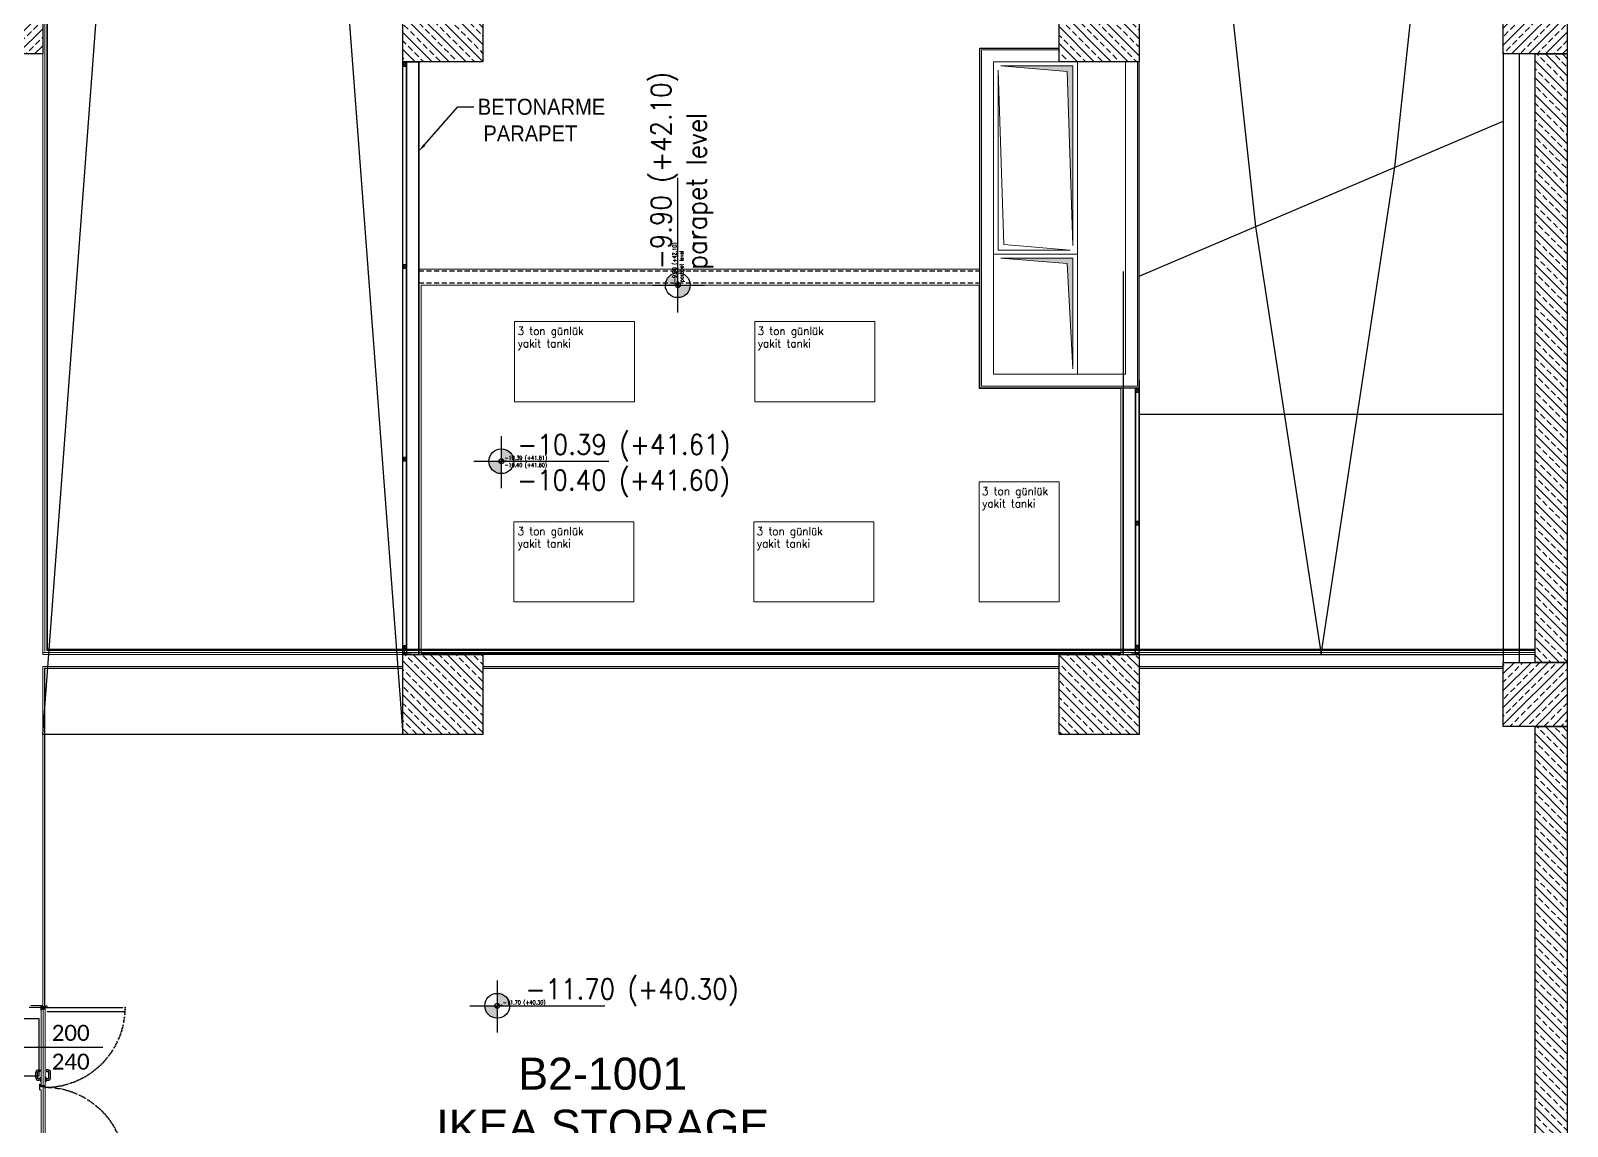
# Model space of a CAD drawing. Header units: metres. Extents: x -9802 to 773, y -8579 to 5125.
# Drawn here: x -2223 to -303, y -3855 to -2487 of the extents above; entities that cross this region are included whole.
import ezdxf
from ezdxf import colors
from ezdxf.entities.mleader import LeaderData, LeaderLine
from ezdxf.enums import TextEntityAlignment as Align
from ezdxf.math import Vec2, Vec3

# ---------------------------------------------------------------- set-up
doc = ezdxf.new("R2010")
doc.units = ezdxf.units.M
doc.header["$MEASUREMENT"] = 0
doc.linetypes.add('DOT', pattern=[6.35, 0, -6.35])
doc.linetypes.add('HIDDEN', pattern=[9.525, 6.35, -3.175])
doc.layers.get('0').update_dxf_attribs({"color": 30, "lineweight": 0})
for name, color, linetype in [('AG-DOOR', 2, 'Continuous'), ('AG-DOOR-NOTATION-METAL-SHEET', 4, 'Continuous'), ('AG-DOOR-OPENING', 9, 'HIDDEN'), ('AG-ELEV-02', 152, 'Continuous'), ('AG-HATCH', 9, 'Continuous'), ('AG-Hidden', 9, 'HIDDEN'), ('AG-PLASTER', 73, 'Continuous'), ('AG-TEXT', 7, 'Continuous'), ('AI-Equipment unfixed', 7, 'Continuous'), ('V-0_Hatch_Concrete', 252, 'Continuous'), ('V-0_Notation_Level_200', 2, 'Continuous'), ('V-0_Notation_Level_200 @ 1', 2, 'Continuous'), ('V-0_Notation_Level_200 @ 10', 2, 'Continuous'), ('V-0_Notation_Level_200 @ 50', 2, 'Continuous'), ('V-2_Column', 160, 'Continuous'), ('V-2_Stair', 100, 'Continuous')]:
    doc.layers.add(name, color=color, linetype=linetype)
for name, color, linetype, lineweight in [('AG-Door_Aluminum', 60, 'Continuous', 13), ('AG-Electrical', 133, 'Continuous', 9), ('AG-ELEV-03', 9, 'Continuous', 20), ('AG-Insulation_Heat_Rockwool', 95, 'BATTING', 13), ('AG-Profile_Steel', 122, 'Continuous', 15), ('AG-Wall', 4, 'Continuous', 20), ('AI-040 @ 250', 2, 'Continuous', 20), ('shaft', 3, 'Continuous', 20)]:
    doc.layers.add(name, color=color, linetype=linetype, lineweight=lineweight)
doc.styles.add('ARIAL', font='arial.ttf', dxfattribs={"width": 0.9})
doc.styles.add('CALIBRI LIGHT', font='calibril.ttf')
doc.styles.add('e_yazı', font='romans.shx', dxfattribs={"width": 0.9})
doc.styles.add('KOT', font='simplex.shx', dxfattribs={"width": 0.9})
doc.linetypes.add('BATTING', pattern='A,0.00254,-2.54,[134,ltypeshp.shx,S=2.54,R=0,X=-2.54,Y=0],-5.08,[134,ltypeshp.shx,S=2.54,R=180,X=2.54,Y=0],-2.54', length=10.16254)

# ---------------------------------------------------------------- blocks, each defined once
blk = doc.blocks.new('kolon 1x1')
at = {"layer": 'V-0_Hatch_Concrete'}
h = blk.add_hatch(dxfattribs=at)
h.set_pattern_fill('ANSI33', color=256, scale=0.6, angle=90)
h.set_pattern_definition([(135, (49.56922, -174.56495), (-0.10606602, -0.10606602), []), (135, (49.56922, -174.45888), (-0.10606602, -0.10606602), [0.075, -0.0375])])
h.paths.add_polyline_path([(1, -1), (1, 0), (0, 0), (0, -1)])
blk.add_lwpolyline([(0, -1), (0, 0), (1, 0), (1, -1)], close=True)
blk = doc.blocks.new('kolon 80x80')
at = {"layer": 'V-0_Hatch_Concrete'}
h = blk.add_hatch(dxfattribs=at)
h.set_pattern_fill('ANSI33', color=256, scale=0.6)
h.set_pattern_definition([(45, (-190.3679, -46.12143), (-0.10606602, 0.10606602), []), (45, (-190.26183, -46.12143), (-0.10606602, 0.10606602), [0.075, -0.0375])])
h.paths.add_polyline_path([(0, -0.8), (0.8, -0.8), (0.8, 0), (0, 0)])
blk.add_lwpolyline([(0, -0.8), (0, 0), (0.8, 0), (0.8, -0.8)], close=True)
blk = doc.blocks.new('conta')
at = {"layer": 'AG-Door_Aluminum', "color": 9, "ltscale": 10}
for p, q in [((-2649.9, 5345.5), (-2649.8, 5345.6)), ((-2649.9, 5344.5), (-2649.8, 5344.3)), ((-2649.8, 5344.3), (-2649.7, 5344.3)), ((-2649.7, 5345.4), (-2649.3, 5345.4)), ((-2649.2, 5345.4), (-2649.1, 5345.5)), ((-2649, 5344), (-2648.8, 5343.8)), ((-2648.9, 5344.1), (-2648.7, 5343.9)), ((-2648.8, 5345.1), (-2648.6, 5345.3)), ((-2648.8, 5344.9), (-2648.6, 5345.2)), ((-2648.7, 5343.8), (-2648.7, 5343.8)), ((-2648.6, 5345.3), (-2648.6, 5345.3))]:
    blk.add_line(p, q, dxfattribs=at)
for centre, radius, start, end in [((-2649.8, 5345.5), 0.05, 140.6345, 188.9372), ((-2653, 5345), 3.19, 350.4674, 8.9372), ((-2649.9, 5344.5), 0.02, 170.4674, 213.7451), ((-2649.7, 5345.6), 0.0696, 22.2428, 159.258), ((-2650.9, 5345), 1.24, 340.3382, 16.7772), ((-2649.7, 5344.6), 0.03, 160.3382, 273.2666), ((-2649.7, 5345.4), 0.03, 90, 196.7772), ((-2649.6, 5341.5), 3.01, 80.4362, 93.2666), ((-2649.3, 5345.5), 0.05, 270, 303.0062), ((-2649.2, 5344.1), 0.231, 353.9571, 81.9004), ((-2649.1, 5345.5), 0.03, 4.7972, 123.0062), ((-2649.1, 5344.5), 0.03, 260.4362, 338.7066), ((-2651.2, 5344.8), 2.33, 7.5897, 18.7951), ((-2649, 5345.6), 0.05, 18.7951, 42.1429), ((-2650.2, 5345), 1.27, 338.7066, 23.0418), ((-2648.9, 5344.1), 0.1, 173.9571, 217.2653), ((-2648.8, 5345.1), 0.05, 187.5897, 322.7347), ((-2658.2, 5345.2), 9.36, 353.6857, 357.8537), ((-2648.8, 5344.2), 0.1, 173.6857, 217.2653), ((-2648.8, 5344.8), 0.05, 142.7347, 180.2669), ((-2648.7, 5343.8), 0.05, 217.2653, 307.2653), ((-2648.7, 5343.8), 0.05, 307.2653, 37.2653), ((-2648.6, 5345.3), 0.05, 52.7347, 142.7347), ((-2648.6, 5345.3), 0.05, 322.7347, 52.7347)]:
    blk.add_arc(centre, radius, start, end, dxfattribs=at)
for points, knots in [([(-2649, 5345.6), (-2649, 5345.6), (-2649.1, 5345.7), (-2649.2, 5345.4), (-2649.3, 5345.7), (-2649.4, 5345.5), (-2649.5, 5345.7), (-2649.6, 5345.5), (-2649.7, 5345.6), (-2649.7, 5345.6)], [0.0086373, 0.0086373, 0.0086373, 0.0086373, 0.1097304, 0.3133405, 0.4430081, 0.5658764, 0.7165186, 0.8527974, 0.9648495, 0.9648495, 0.9648495, 0.9648495]), ([(-2649.7, 5344.3), (-2649.7, 5344.3), (-2649.7, 5344.5), (-2649.6, 5344.3), (-2649.3, 5344.4), (-2649.2, 5344.4), (-2649.2, 5344.4)], [0, 0, 0, 0, 0.1008757, 0.3841126, 0.5436166, 0.6906785, 0.6906785, 0.6906785, 0.6906785])]:
    blk.add_open_spline(points, degree=3, knots=knots, dxfattribs=at)
blk = doc.blocks.new('sac kapı 200x215')
at = {"layer": 'AG-HATCH', "lineweight": 5, "ltscale": 2}
h = blk.add_hatch(color=256, dxfattribs=at)
h.dxf.hatch_style = 1
h.paths.add_polyline_path([(1.7, -2.3), (1.5, -2.3), (1.5, -0.9), (1.7, -0.9)])
h = blk.add_hatch(color=256, dxfattribs=at)
h.dxf.hatch_style = 1
h.paths.add_polyline_path([(198.3, -2.3), (198.5, -2.3), (198.5, -0.9), (198.3, -0.9)])
at = {"layer": 'AG-DOOR', "color": 4, "lineweight": -2, "ltscale": 10}
for p, q in [((78.2, 4.7), (78.2, 2.7)), ((78.2, 2.7), (80.2, 2.7)), ((80.2, 2.7), (80.2, 4.7)), ((88.2, 7.7), (81.2, 7.7)), ((88.2, 5.7), (81.2, 5.7)), ((87.7, 1.9), (87.7, 1.1)), ((92.4, 2.1), (87.9, 2.1)), ((89.2, 2.1), (89.2, 4.7)), ((91.2, 2.1), (91.2, 4.7)), ((92.7, 1.1), (92.7, 1.9)), ((78.2, -5.5), (80.2, -5.5)), ((78.2, -7.5), (78.2, -5.5)), ((80.2, -5.5), (80.2, -7.5)), ((88.2, -8.5), (81.2, -8.5)), ((88.2, -10.5), (81.2, -10.5)), ((87.7, -4.6), (87.7, -3.9)), ((92.4, -4.9), (87.9, -4.9)), ((89.2, -4.9), (89.2, -7.5)), ((91.2, -4.9), (91.2, -7.5)), ((92.7, -3.9), (92.7, -4.6))]:
    blk.add_line(p, q, dxfattribs=at)
at = {"layer": 'AG-DOOR', "color": 9, "ltscale": 10}
for p, q in [((98.3, -0.1), (98, -0.1)), ((98, -2), (98.3, -2)), ((98.3, -1.6), (98.3, -0.1)), ((98.3, -0.4), (99.3, -0.4)), ((98.3, -0.6), (99.3, -0.6)), ((99.3, -1), (98.3, -1.6)), ((98.3, -2), (98.3, -1.6))]:
    blk.add_line(p, q, dxfattribs=at)
at = {"layer": 'AG-DOOR', "color": 4, "lineweight": -2, "ltscale": 10}
for centre, radius, start, end in [((81.2, 4.7), 3, 90, 180), ((81.2, 4.7), 1, 90, 180), ((87.9, 1.9), 0.25, 90, 180), ((88.2, 4.7), 3, 0, 90), ((88.2, 4.7), 1, 0, 90), ((92.4, 1.9), 0.25, 0, 90), ((81.2, -7.5), 3, 180, 270), ((81.2, -7.5), 1, 180, 270), ((87.9, -4.6), 0.25, 180, 270), ((88.2, -7.5), 1, 270, 0), ((88.2, -7.5), 3, 270, 0), ((92.4, -4.6), 0.25, 270, 0)]:
    blk.add_arc(centre, radius, start, end, dxfattribs=at)
at = {"layer": 'AG-DOOR-OPENING', "color": 9, "linetype": 'DOT', "ltscale": 0.3}
for points in [[(0.3, 1.1), (0.3, 100.7, -0.414214), (0.4, 100.8), (5.2, 100.8, -0.414214), (5.3, 100.7), (5.3, 1.1)], [(199.7, 1.1), (199.7, 100.7, 0.414214), (199.6, 100.8), (194.8, 100.8, 0.414214), (194.7, 100.7), (194.7, 1.1)]]:
    blk.add_lwpolyline(points, format="xyb", dxfattribs=at)
for centre, start, end in [((0.2, 1), 0.0403, 89.9595), ((199.8, 1), 90.0405, 179.9597)]:
    blk.add_arc(centre, 99.8, start, end, dxfattribs=at)
at = {"layer": 'AG-Door_Aluminum', "color": 9, "ltscale": 10}
for p, q in [((-1.5, 2.5), (-1.9, 2.4)), ((-1.1, 1.4), (-1, 1.1)), ((-1, 1.1), (-0.8, 1.1)), ((-0.8, 1.1), (-0.9, 1.6)), ((-0.8, 1), (-0.8, 1.7)), ((-0.5, 1), (-0.5, 1.6)), ((0.5, 1.9), (0, 1.5)), ((1.8, 0.8), (0.3, 0.8)), ((1.8, 0.5), (1.7, 0.5)), ((2, -0.9), (2, 0.3)), ((198, -0.9), (198, 0.3)), ((198.2, 0.8), (199.7, 0.8)), ((198.2, 0.5), (198.3, 0.5)), ((199.5, 1.9), (200, 1.5)), ((200.5, 1), (200.5, 1.6)), ((200.8, 1), (200.8, 1.7)), ((200.8, 1.1), (200.9, 1.6)), ((201, 1.1), (200.8, 1.1)), ((201.1, 1.4), (201, 1.1)), ((201.5, 2.5), (201.9, 2.4)), ((2, -1.7), (2, -0.9)), ((2.3, -1.7), (2, -1.7)), ((197.7, -1.7), (198, -1.7)), ((198, -1.7), (198, -0.9))]:
    blk.add_line(p, q, dxfattribs=at)
at = {"layer": 'AG-Door_Aluminum', "ltscale": 0.3}
for p, q in [((0.3, 0.9), (0.3, 1)), ((0.4, 1.1), (99.9, 1.1)), ((0.4, 1), (99.9, 1)), ((0.4, 1), (0.4, 0.9)), ((0.4, 0.9), (2.3, 0.9)), ((0.4, 0.8), (2.1, 0.8)), ((0.5, 0.9), (0.5, 1)), ((2.1, 0.9), (2.1, 0.8)), ((2.3, -0.9), (2.3, 0.9)), ((2.4, -0.9), (2.4, 0.9)), ((97.9, -0.9), (97.9, 0.9)), ((98, -0.9), (98, 0.9)), ((99.9, 0.9), (98, 0.9)), ((98.2, 0.9), (98.2, 0.8)), ((99.9, 0.8), (98.2, 0.8)), ((99.1, 0.6), (99.1, -0.1)), ((99.2, 0.7), (101.2, 0.7)), ((99.3, 0.6), (101.2, 0.6)), ((99.8, 0.9), (99.8, 1)), ((99.9, 1), (99.9, 0.9)), ((100, 0.9), (100, 1)), ((101.2, 0.7), (101.5, 1.1)), ((101.2, 0.6), (101.6, 1)), ((199.6, 1.1), (101.5, 1.1)), ((199.6, 1), (101.6, 1)), ((197.6, -0.9), (197.6, 0.9)), ((197.7, -0.9), (197.7, 0.9)), ((199.6, 0.9), (197.7, 0.9)), ((197.9, 0.9), (197.9, 0.8)), ((199.6, 0.8), (197.9, 0.8)), ((199.5, 0.9), (199.5, 1)), ((199.6, 1), (199.6, 0.9)), ((199.7, 0.9), (199.7, 1)), ((2.3, -3.8), (2.3, -0.9)), ((2.4, -3.8), (2.4, -0.9)), ((97.9, -3.8), (2.4, -3.8)), ((2.4, -3.9), (97.9, -3.9)), ((96.3, -5.8), (96.3, -4.2)), ((96.4, -4.1), (97.6, -4.1)), ((96.4, -5.7), (96.4, -4.3)), ((103.2, -5.9), (96.4, -5.9)), ((96.5, -4.2), (97.6, -4.2)), ((103.1, -5.8), (96.5, -5.8)), ((97.6, -4.3), (97.5, -4.9)), ((97.6, -5), (99.1, -5)), ((97.9, -3.8), (97.9, -0.9)), ((98, -3.8), (98, -0.9)), ((99.2, -4.9), (99.2, -4.2)), ((103.2, -3.9), (103.2, -5.7)), ((103.3, -3.8), (197.6, -3.8)), ((103.3, -3.9), (103.3, -5.8)), ((197.6, -3.9), (103.3, -3.9)), ((197.6, -3.8), (197.6, -0.9)), ((197.7, -3.8), (197.7, -0.9))]:
    blk.add_line(p, q, dxfattribs=at)
at = {"layer": 'AG-Door_Aluminum', "color": 4, "ltscale": 0.3}
for p, q in [((1.5, 0.4), (1.5, -0.6)), ((198.5, 0.4), (198.5, -0.6)), ((1.5, -3.8), (0.3, -3.8)), ((1.3, -0.9), (1.3, -0.8)), ((1.3, -2.3), (1.3, -0.9)), ((1.5, -2.5), (1.5, -3.8)), ((198.5, -2.5), (198.5, -3.8)), ((198.5, -3.8), (199.7, -3.8)), ((198.7, -0.9), (198.7, -0.8)), ((198.7, -2.3), (198.7, -0.9))]:
    blk.add_line(p, q, dxfattribs=at)
for points in [[(-1.4, 0.7), (-1.4, 0), (-1.6, 0), (-1.6, 0.7, -0.414214), (-1.3, 1), (-0.2, 1, -0.414214), (0, 0.8, 0.414214), (0.1, 0.7), (1.4, 0.7)], [(1.4, 0.5), (0.1, 0.5, -0.414214), (-0.2, 0.8, 0.414214), (-0.2, 0.8), (-1.3, 0.8, 0.414214), (-1.4, 0.7)], [(1.7, 0.4), (1.7, -0.6, -0.414214), (1.5, -0.8, 0.414214), (1.5, -0.9), (1.5, -2.3, 0.414214), (1.5, -2.3, -0.414214), (1.7, -2.5), (1.7, -3.8, -0.414214), (1.5, -4), (0.3, -4, 1), (0.3, -4.3), (3.8, -4.3)], [(198.3, 0.4), (198.3, -0.6, 0.414214), (198.5, -0.8, -0.414214), (198.5, -0.9), (198.5, -2.3, -0.414214), (198.5, -2.3, 0.414214), (198.3, -2.5), (198.3, -3.8, 0.414214), (198.5, -4), (199.7, -4, -1), (199.7, -4.3), (196.2, -4.3)], [(201.4, 0.7), (201.4, 0), (201.6, 0), (201.6, 0.7, 0.414214), (201.3, 1), (200.2, 1, 0.414214), (200, 0.8, -0.414214), (199.9, 0.7), (198.6, 0.7)], [(198.6, 0.5), (199.9, 0.5, 0.414214), (200.2, 0.8, -0.414214), (200.2, 0.8), (201.3, 0.8, -0.414214), (201.4, 0.7)], [(2.9, -4.3), (2.9, -4.1), (3.8, -4.1, -1), (3.8, -4.5), (0.3, -4.5)], [(197.1, -4.3), (197.1, -4.1), (196.2, -4.1, 1), (196.2, -4.5), (199.7, -4.5)]]:
    blk.add_lwpolyline(points, format="xyb", dxfattribs=at)
at = {"layer": 'AG-Door_Aluminum', "ltscale": 0.3}
for points in [[(99.2, 0.5), (99.2, 0, 0.414214), (99.3, -0.1), (99.3, -0.1, -0.414214), (99.4, -0.2), (99.4, -4, -0.414214), (99.3, -4.1), (99.3, -4.1)], [(99.2, -0.2), (99.3, -0.2, -0.414214), (99.3, -0.2), (99.3, -4, -0.414214), (99.3, -4), (99.2, -4, 0.414214), (99.1, -4.1), (99.1, -4.9, -0.414214), (99.1, -4.9), (97.7, -4.9, -0.469603), (97.6, -4.8), (97.7, -4.2)]]:
    blk.add_lwpolyline(points, format="xyb", dxfattribs=at)
at = {"layer": 'AG-Door_Aluminum', "color": 9, "ltscale": 10}
for centre in [(-0.3, 2.9), (200.3, 2.9)]:
    blk.add_circle(centre, 1.26, dxfattribs=at)
for centre, radius, start, end in [((-0.3, 2.9), 1.63, 196.3458, 241.2012), ((-1.2, 1.6), 0.297, 12.1292, 36.6827), ((0.3, 1.2), 0.7, 144.8285, 196.6008), ((0.3, 1.2), 0.4, 133.501, 269.7288), ((1.8, 0.3), 0.5, 0, 89.9977), ((1.8, 0.3), 0.2, 0, 90), ((198.2, 0.3), 0.5, 90.0023, 180), ((198.2, 0.3), 0.2, 90, 180), ((199.7, 1.2), 0.4, 270.2712, 46.499), ((199.7, 1.2), 0.7, 343.3992, 35.1715), ((201.2, 1.6), 0.297, 143.3173, 167.8708), ((200.3, 2.9), 1.63, 298.7988, 343.6542)]:
    blk.add_arc(centre, radius, start, end, dxfattribs=at)
at = {"layer": 'AG-Door_Aluminum', "ltscale": 0.3}
for centre, radius, start, end in [((0.4, 1), 0.1, 90, 180), ((0.4, 0.9), 0.1, 180, 270), ((2.3, 0.9), 0.1, 0, 90), ((98, 0.9), 0.1, 90, 180), ((99.2, 0.6), 0.1, 90, 180), ((99.3, 0.5), 0.05, 90, 180), ((99.9, 1), 0.1, 0, 90), ((99.9, 0.9), 0.1, 270, 0), ((197.7, 0.9), 0.1, 90, 180), ((199.6, 1), 0.1, 0, 90), ((199.6, 0.9), 0.1, 270, 0), ((2.4, -3.8), 0.1, 180, 270), ((96.4, -4.2), 0.1, 90, 180), ((96.4, -5.8), 0.1, 180, 270), ((96.5, -4.3), 0.05, 90, 180), ((96.5, -5.7), 0.05, 180, 270), ((97.6, -4.9), 0.1, 168.932, 270), ((97.6, -4.2), 0.1, 349.3803, 90), ((97.6, -4.3), 0.05, 348.932, 90), ((97.9, -3.8), 0.1, 270, 0), ((99.2, -0.1), 0.1, 180, 270), ((99.1, -4.9), 0.1, 270, 0), ((99.3, -4.2), 0.05, 90, 180), ((103.1, -5.7), 0.05, 270, 0), ((103.3, -3.9), 0.1, 90.0003, 180), ((103.2, -5.8), 0.1, 270, 0), ((103.3, -3.9), 0.05, 90, 180), ((197.6, -3.8), 0.1, 270, 0)]:
    blk.add_arc(centre, radius, start, end, dxfattribs=at)
at = {"layer": 'AG-Door_Aluminum', "color": 4, "ltscale": 0.3}
for centre, radius, start, end in [((1.4, 0.4), 0.26, 0, 90), ((1.4, 0.4), 0.08, 0, 90), ((198.6, 0.4), 0.26, 90, 180), ((198.6, 0.4), 0.08, 90, 180), ((0.3, -4.2), 0.33, 90, 270), ((1.5, -0.8), 0.2, 90, 180), ((1.5, -2.3), 0.2, 180, 270), ((1.5, -0.6), 0.05, 270, 0), ((1.5, -2.5), 0.05, 0, 90), ((1.5, -3.8), 0.05, 270, 0), ((198.5, -0.8), 0.2, 0, 90), ((198.5, -0.6), 0.05, 180, 270), ((198.5, -2.3), 0.2, 270, 0), ((198.5, -2.5), 0.05, 90, 180), ((198.5, -3.8), 0.05, 180, 270), ((199.7, -4.2), 0.33, 270, 90)]:
    blk.add_arc(centre, radius, start, end, dxfattribs=at)
at = {"layer": 'AG-HATCH', "color": 9, "linetype": 'Continuous'}
for p, q in [((0.4, -4.3), (2.2, -4.3)), ((0.8, -4.3), (0.8, -4.2)), ((0.9, -4.2), (1, -4)), ((1, -4.1), (1, -4.1)), ((1, -4.2), (1.2, -4.2)), ((1.2, -4.1), (1.3, -4)), ((1.3, -4.1), (1.3, -4.1)), ((1.3, -4.2), (1.5, -4.2)), ((1.7, -4), (1.7, -3.5)), ((1.8, -3.5), (1.9, -4)), ((199.1, -4.3), (197.8, -4.3)), ((198.2, -3.5), (198.1, -4)), ((198.3, -4), (198.3, -3.5)), ((198.7, -4.2), (198.5, -4.2)), ((198.8, -4.1), (198.7, -4)), ((198.7, -4.1), (198.7, -4.1)), ((199, -4.2), (198.8, -4.2)), ((199.1, -4.2), (199, -4)), ((199, -4.1), (199, -4.1)), ((199.2, -4.3), (199.2, -4.2))]:
    blk.add_line(p, q, dxfattribs=at)
at = {"layer": 'AG-HATCH', "ltscale": 2.5}
for points in [[(-1, 0), (0, 0), (0, -4.5), (-1, -4.5)], [(200, 0), (201, 0), (201, -4.5), (200, -4.5)]]:
    blk.add_lwpolyline(points, close=True, dxfattribs=at)
at = {"layer": 'AG-HATCH', "lineweight": 5, "ltscale": 2}
for points in [[(1.5, -2.3), (1.7, -2.3), (1.7, -0.9), (1.5, -0.9), (1.5, -2.3)], [(198.5, -2.3), (198.3, -2.3), (198.3, -0.9), (198.5, -0.9), (198.5, -2.3)]]:
    blk.add_lwpolyline(points, dxfattribs=at)
at = {"layer": 'AG-HATCH', "color": 9, "linetype": 'Continuous'}
for centre, radius, start, end in [((0.9, -4.2), 0.0526, 144.9923, 180), ((0.9, -4.3), 0.0526, 180, 270), ((1, -4.1), 0.0316, 324.9586, 145.0152), ((1, -4.1), 0.0211, 145.0123, 270), ((1.2, -4.1), 0.105, 270.0106, 324.9923), ((1.3, -4.1), 0.0316, 331.169, 157.4401), ((1.3, -4.1), 0.0211, 151.2102, 270), ((1.5, -4), 0.211, 270, 0), ((1.8, -3.5), 0.0526, 15.5884, 180), ((2.1, -4), 0.147, 195.5887, 270), ((2.1, -1.7), 2.45, 268.7806, 294.546), ((1.8, -1.1), 3.27, 278.2922, 296.0474), ((3.2, -4), 0.0526, 285.3148, 104.5082), ((197.9, -1.7), 2.45, 245.454, 271.2194), ((196.8, -4), 0.0526, 75.4918, 254.6852), ((198.2, -1.1), 3.27, 243.9526, 261.7078), ((197.9, -4), 0.147, 270, 344.4113), ((198.2, -3.5), 0.0526, 0, 164.4116), ((198.5, -4), 0.211, 180, 270), ((198.7, -4.1), 0.0316, 22.5599, 208.831), ((198.7, -4.1), 0.0211, 270, 28.7898), ((198.8, -4.1), 0.105, 215.0077, 269.9894), ((199, -4.1), 0.0316, 34.9848, 215.0414), ((199, -4.1), 0.0211, 270, 34.9877), ((199.1, -4.2), 0.0526, 0, 35.0077), ((199.1, -4.3), 0.0526, 270, 0)]:
    blk.add_arc(centre, radius, start, end, dxfattribs=at)
at = {"layer": 'AG-Insulation_Heat_Rockwool', "ltscale": 0.48}
for p, q in [((97.9, -1.4), (2.4, -1.4)), ((99.4, -1.4), (197.6, -1.4))]:
    blk.add_line(p, q, dxfattribs=at)
at = {"layer": 'AG-DOOR', "xscale": -1, "rotation": 270}
blk.add_blockref('conta', (-5246.8, 2645), dxfattribs=at)
blk = doc.blocks.new('*U54')
blk.add_lwpolyline([(1000, -450), (2200, -450), (2200, 450), (1000, 450)], close=True)
for points in [[(2200, 0), (0, 0)], [(1600, -450), (1600, 0)]]:
    blk.add_lwpolyline(points)
at = {"style": 'CALIBRI LIGHT'}
for tag, height, p in [('GENİŞLİK', 250, (500, 225)), ('KAPIKODU', 175, (1600, 225)), ('YÜKSEKLİK', 250, (500, -225)), ('KATTAKI.SAYISI', 175, (1300, -225)), ('BULUNDUGU.KAT', 175, (1900, -225))]:
    blk.add_attdef(tag, text='', height=height, dxfattribs=at).set_placement(p, align=Align.MIDDLE_CENTER)
blk = doc.blocks.new('*U6')
at = {"style": 'ARIAL'}
for tag, p in [('NO', (1.676, 0.8)), ('MAHAL', (1.676, -1.8)), ('ALAN', (1.676, -4.4))]:
    blk.add_attdef(tag, text='', height=1.6, dxfattribs=at).set_placement(p, align=Align.MIDDLE_CENTER)
blk = doc.blocks.new('JENERATOR')
at = {"layer": 'AG-Electrical', "ltscale": 0.3}
for p, q in [((-610.4, -1916.1), (-760.4, -1916.1)), ((-760.4, -1916.1), (-760.4, -2016.1)), ((-610.4, -2016.1), (-610.4, -1916.1)), ((-310.4, -1916.1), (-460.4, -1916.1)), ((-460.4, -1916.1), (-460.4, -2016.1)), ((-310.4, -2016.1), (-310.4, -1916.1)), ((-760.4, -2016.1), (-610.4, -2016.1)), ((-460.4, -2016.1), (-310.4, -2016.1)), ((-180, -2116.1), (-180, -2266.1)), ((-80, -2116.1), (-180, -2116.1)), ((-80, -2266.1), (-80, -2116.1)), ((-611.5, -2166.1), (-761.5, -2166.1)), ((-761.5, -2166.1), (-761.5, -2266.1)), ((-611.5, -2266.1), (-611.5, -2166.1)), ((-311.5, -2166.1), (-461.5, -2166.1)), ((-461.5, -2166.1), (-461.5, -2266.1)), ((-311.5, -2266.1), (-311.5, -2166.1)), ((-761.5, -2266.1), (-611.5, -2266.1)), ((-461.5, -2266.1), (-311.5, -2266.1)), ((-180, -2266.1), (-80, -2266.1))]:
    blk.add_line(p, q, dxfattribs=at)
at = {"layer": 'AG-Electrical', "color": 2, "ltscale": 0.3, "style": 'e_yazı', "width": 0.95}
for s, p in [('yakit tanki', (-756.5, -1948.3)), ('3 ton günlük', (-756.8, -1932.8)), ('yakit tanki', (-456.5, -1948.3)), ('3 ton günlük', (-456.8, -1932.8)), ('3 ton günlük', (-176.4, -2132.8)), ('yakit tanki', (-176.1, -2148.3)), ('yakit tanki', (-756.5, -2198.3)), ('3 ton günlük', (-756.8, -2182.8)), ('yakit tanki', (-457.6, -2198.3)), ('3 ton günlük', (-457.9, -2182.8))]:
    blk.add_text(s, height=10, dxfattribs=at).set_placement(p)
blk = doc.blocks.new('*U22')
h = blk.add_hatch(color=256)
h.paths.add_polyline_path([(0, 0), (248, 0, 0.414214), (0, 248)])
h.paths.add_polyline_path([(0, -248), (0, 0), (-248, 0, 0.414214)])
for p, q in [((0, 503), (0, -536)), ((-547, 0), (2149, 0))]:
    blk.add_line(p, q)
blk.add_circle((0, 0), 248)
at = {"style": 'KOT', "width": 0.9}
blk.add_attdef('BITMIS-KOT', text='', height=400, dxfattribs=at).set_placement((319, 15), align=Align.BOTTOM_LEFT)
blk.add_attdef('KABA-KOT', text='', height=400, dxfattribs=at).set_placement((314, -177), align=Align.TOP_LEFT)
blk = doc.blocks.new('*U103')
at = {"layer": 'V-0_Notation_Level_200 @ 1', "xscale": 0.00125, "yscale": 0.00125, "zscale": 0.00125, "rotation": 90}
blk.add_blockref('*U22', (-1414.9, -2804.9), dxfattribs=at).add_auto_attribs({'KABA-KOT': 'parapet level', 'BITMIS-KOT': '-9.90 (+42.10)'})
at = {"layer": 'V-0_Notation_Level_200 @ 10', "xscale": 0.0125, "yscale": 0.0125, "zscale": 0.0125, "rotation": 90}
blk.add_blockref('*U22', (-1414.9, -2804.9), dxfattribs=at).add_auto_attribs({'KABA-KOT': 'parapet level', 'BITMIS-KOT': '-9.90 (+42.10)'})
at = {"layer": 'V-0_Notation_Level_200 @ 50', "xscale": 0.06250000000000001, "yscale": 0.06250000000000001, "zscale": 0.06250000000000001, "rotation": 90}
blk.add_blockref('*U22', (-1414.9, -2804.9), dxfattribs=at).add_auto_attribs({'KABA-KOT': 'parapet level', 'BITMIS-KOT': '-9.90 (+42.10)'})
blk = doc.blocks.new('*U105')
at = {"layer": 'V-0_Notation_Level_200 @ 1', "xscale": 0.00125, "yscale": 0.00125, "zscale": 0.00125}
blk.add_blockref('*U22', (-1635.4, -3024.7), dxfattribs=at).add_auto_attribs({'KABA-KOT': '-10.40 (+41.60)', 'BITMIS-KOT': '-10.39 (+41.61)'})
at = {"layer": 'V-0_Notation_Level_200 @ 10', "xscale": 0.0125, "yscale": 0.0125, "zscale": 0.0125}
blk.add_blockref('*U22', (-1635.4, -3024.7), dxfattribs=at).add_auto_attribs({'KABA-KOT': '-10.40 (+41.60)', 'BITMIS-KOT': '-10.39 (+41.61)'})
at = {"layer": 'V-0_Notation_Level_200 @ 50', "xscale": 0.06250000000000001, "yscale": 0.06250000000000001, "zscale": 0.06250000000000001}
blk.add_blockref('*U22', (-1635.4, -3024.7), dxfattribs=at).add_auto_attribs({'KABA-KOT': '-10.40 (+41.60)', 'BITMIS-KOT': '-10.39 (+41.61)'})
blk = doc.blocks.new('*U106')
at = {"layer": 'V-0_Notation_Level_200 @ 1', "xscale": 0.00125, "yscale": 0.00125, "zscale": 0.00125}
blk.add_blockref('*U22', (-1640.5, -3704.7), dxfattribs=at).add_auto_attribs({'BITMIS-KOT': ' -11.70 (+40.30)'})
at = {"layer": 'V-0_Notation_Level_200 @ 10', "xscale": 0.0125, "yscale": 0.0125, "zscale": 0.0125}
blk.add_blockref('*U22', (-1640.5, -3704.7), dxfattribs=at).add_auto_attribs({'BITMIS-KOT': ' -11.70 (+40.30)'})
at = {"layer": 'V-0_Notation_Level_200 @ 50', "xscale": 0.06250000000000001, "yscale": 0.06250000000000001, "zscale": 0.06250000000000001}
blk.add_blockref('*U22', (-1640.5, -3704.7), dxfattribs=at).add_auto_attribs({'BITMIS-KOT': ' -11.70 (+40.30)'})
blk = doc.blocks.new('A$C09C70BEB')
at = {"color": 30, "ltscale": 0.3}
blk.add_line((-4.75, -11.52), (-4.75, -16.3), dxfattribs=at)
at = {"ltscale": 0.3}
blk.add_line((-4.55, -16.3), (-4.55, -11.52), dxfattribs=at)
at = {"color": 30, "ltscale": 0.3}
blk.add_lwpolyline([(-13.75, -16.3), (-13.75, -8.9), (-13.55, -8.9), (-13.55, -16.3), (-13.75, -16.3)], dxfattribs=at)
at = {"layer": 'V-2_Stair', "color": 1, "ltscale": 2.5}
for p, q in [((0, -8.8), (0, -16.4)), ((0.2, -8.8), (0.2, -16.4))]:
    blk.add_line(p, q, dxfattribs=at)
at = {"layer": 'V-2_Stair', "ltscale": 2.5}
blk.add_line((-4.55, -11.576), (0, -9.639), dxfattribs=at)
at = {"layer": 'V-2_Stair', "linetype": 'HIDDEN', "ltscale": 10}
for p, q in [((-2.275, -16.3), (-1.357, -10.217)), ((-3.095, -10.956), (-2.275, -16.3)), ((-4.55, -13.3), (0, -13.3)), ((-4.55, -16.3), (0, -16.3)), ((-13.75, -17.3), (-18.25, -17.3))]:
    blk.add_line(p, q, dxfattribs=at)
at = {"layer": 'V-2_Stair', "ltscale": 2.5}
for points in [[(-4.55, 2.41), (-3.095, -10.956)], [(-1.357, -10.217), (0, 2.41)]]:
    blk.add_lwpolyline(points, dxfattribs=at)
at = {"layer": 'V-2_Stair', "linetype": 'HIDDEN', "ltscale": 10}
for points in [[(-14.708, -4.521), (-13.75, -17.3)], [(-18.25, -17.3), (-17.377, -5.656)]]:
    blk.add_lwpolyline(points, dxfattribs=at)

msp = doc.modelspace()

# ---------------------------------------------------------------- hatches: boundary and pattern name
at = {"layer": 'AG-Profile_Steel', "ltscale": 2.5}
h = msp.add_hatch(dxfattribs=at)
h.set_pattern_fill('ANSI31', color=256, scale=0.1, angle=540, style=0)
h.set_pattern_definition([(225, (5815.59194, 62128.98015), (0.224506403, -0.224506403), [])])
h.paths.add_polyline_path([(-837.9, -2923.4), (-838.4, -2923.4), (-838.4, -2932.9), (-847.9, -2932.9), (-847.9, -2933.4), (-837.9, -2933.4)])
h = msp.add_hatch(dxfattribs=at)
h.set_pattern_fill('ANSI31', color=256, scale=0.1, angle=630, style=0)
h.set_pattern_definition([(315, (-112554.63604, -5599.61133), (0.224506403, 0.224506403), [])])
h.paths.add_polyline_path([(-837.9, -2933.9), (-842.9, -2933.9), (-842.9, -2938.4), (-843.4, -2938.4), (-843.4, -2933.4), (-837.9, -2933.4)])
h = msp.add_hatch(dxfattribs=at)
h.set_pattern_fill('ANSI31', color=256, scale=0.1, angle=630, style=0)
h.set_pattern_definition([(315, (-112554.63604, -5631.17527), (0.224506403, 0.224506403), [])])
h.paths.add_polyline_path([(-837.9, -3264.9), (-842.9, -3264.9), (-842.9, -3254.4), (-843.4, -3254.4), (-843.4, -3265.4), (-837.9, -3265.4)])
h = msp.add_hatch(dxfattribs=at)
h.set_pattern_fill('ANSI31', color=256, scale=0.1, angle=360, style=0)
h.set_pattern_definition([(45, (-8412.46205, -67981.98688), (-0.224506403, 0.224506403), [])])
h.paths.add_polyline_path([(-1758.9, -3275.4), (-1758.4, -3275.4), (-1758.4, -3265.9), (-1748.9, -3265.9), (-1748.9, -3265.4), (-1758.9, -3265.4)])
h = msp.add_hatch(dxfattribs=at)
h.set_pattern_fill('ANSI31', color=256, scale=0.1, angle=540, style=0)
h.set_pattern_definition([(225, (5815.59194, 62097.41622), (0.224506403, -0.224506403), [])])
h.paths.add_polyline_path([(-837.9, -3275.4), (-838.4, -3275.4), (-838.4, -3265.9), (-847.9, -3265.9), (-847.9, -3265.4), (-837.9, -3265.4)])
at = {"layer": 'shaft', "ltscale": 10}
h = msp.add_hatch(color=256, dxfattribs=at)
h.dxf.hatch_style = 1
h.paths.add_polyline_path([(-1011.4, -2530.9), (-921.4, -2530.9), (-921.4, -2755.3), (-928.4, -2537.9)])
h = msp.add_hatch(color=256, dxfattribs=at)
h.dxf.hatch_style = 1
h.paths.add_polyline_path([(-1011.4, -2770.9), (-921.4, -2770.9), (-921.4, -2909.5), (-928.4, -2777.9)])
at = {"layer": 'V-0_Hatch_Concrete', "ltscale": 0.3}
h = msp.add_hatch(dxfattribs=at)
h.set_pattern_fill('ANSI33', color=256, scale=60, angle=90)
h.set_pattern_definition([(135, (-3e-05, -1680), (-10.6066, -10.6066), []), (135, (-3e-05, -1669.393), (-10.6066, -10.6066), [7.5, -3.75])])
h.paths.add_polyline_path([(-303.4, -2515.9), (-343.4, -2515.9), (-343.4, -3275.9), (-303.4, -3275.9)])
h = msp.add_hatch(dxfattribs=at)
h.set_pattern_fill('ANSI33', color=256, scale=60, angle=90)
h.set_pattern_definition([(135, (-3e-05, -2520), (-10.6066, -10.6066), []), (135, (-3e-05, -2509.393), (-10.6066, -10.6066), [7.5, -3.75])])
h.paths.add_polyline_path([(-303.4, -3355.9), (-343.4, -3355.9), (-343.4, -4115.9), (-303.4, -4115.9)])

# ---------------------------------------------------------------- linework, layer by layer
at = {"layer": 'AG-ELEV-02', "ltscale": 0.3}
msp.add_line((-1738.4, -3265.9), (-1738.4, -2525.9), dxfattribs=at)
at = {"layer": 'AG-ELEV-02', "ltscale": 2.5}
for p, q in [((-858.4, -3265.9), (-858.4, -2932.9)), ((-842.9, -3254.9), (-842.9, -2938.9)), ((-842.7, -3254.4), (-842.7, -2938.9)), ((-838.1, -3254.4), (-838.1, -2938.9)), ((-837.9, -3254.9), (-837.9, -2938.9))]:
    msp.add_line(p, q, dxfattribs=at)
at = {"layer": 'AG-ELEV-03', "ltscale": 0.3}
for p, q in [((-1738.4, -2784.9), (-1037.4, -2784.9)), ((-1735.4, -2804.9), (-1038.4, -2804.9)), ((-1735.4, -3264.9), (-1735.4, -2804.9)), ((-861.4, -3264.9), (-861.4, -2933.9)), ((-1735.4, -3264.9), (-861.4, -3264.9))]:
    msp.add_line(p, q, dxfattribs=at)
msp.add_lwpolyline([(-861.4, -2933.9), (-1038.4, -2933.9), (-1038.4, -2804.9)], dxfattribs=at)
at = {"layer": 'AG-Hidden'}
for p, q in [((-1756.4, -3265.9), (-1756.4, -2786.9)), ((-1738.4, -2786.9), (-1037.4, -2786.9)), ((-1738.4, -2801.9), (-1037.4, -2801.9))]:
    msp.add_line(p, q, dxfattribs=at)
at = {"layer": 'AG-Insulation_Heat_Rockwool', "ltscale": 0.48}
for p, q in [((-2208.4, -3263.4), (-1753.9, -3263.4)), ((-1753.4, -3263.4), (-843.4, -3263.4)), ((-842.9, -3263.4), (-343.4, -3263.4))]:
    msp.add_line(p, q, dxfattribs=at)
msp.add_lwpolyline([(-2205.9, -3261.9), (-2205.9, -362.9)], dxfattribs=at)
at = {"layer": 'AG-Insulation_Heat_Rockwool', "linetype": 'Continuous', "ltscale": 1.2}
for points in [[(-1753.9, -3260.9), (-2203.4, -3260.9), (-2203.4, -362.9)], [(-843.4, -3260.9), (-1753.4, -3260.9)], [(-343.4, -3260.9), (-842.9, -3260.9)]]:
    msp.add_lwpolyline(points, dxfattribs=at)
at = {"layer": 'AG-PLASTER', "ltscale": 5}
for p, q in [((-1037.4, -2932.9), (-1037.4, -2508.9)), ((-1037.4, -2508.9), (-938.4, -2508.9)), ((-838.4, -2932.9), (-838.4, -2525.9)), ((-1037.4, -2932.9), (-838.4, -2932.9))]:
    msp.add_line(p, q, dxfattribs=at)
at = {"layer": 'AG-PLASTER', "ltscale": 0.3}
for p, q in [((-2206.4, -3282.9), (-1758.4, -3282.9)), ((-2206.4, -3282.9), (-2206.4, -3706.5)), ((-1658.4, -3282.9), (-938.4, -3282.9)), ((-838.4, -3282.9), (-383.4, -3282.9)), ((-2225.4, -3706.5), (-2206.4, -3706.5))]:
    msp.add_line(p, q, dxfattribs=at)
for points in [[(-1753.9, -3259.9), (-2202.4, -3259.9), (-2202.4, -360.9)], [(-843.4, -3259.9), (-1753.4, -3259.9)], [(-343.4, -3259.9), (-842.9, -3259.9)]]:
    msp.add_lwpolyline(points, dxfattribs=at)
at = {"layer": 'AG-Profile_Steel'}
for points in [[(-837.9, -2923.4), (-838.4, -2923.4), (-838.4, -2932.9), (-847.9, -2932.9), (-847.9, -2933.4), (-837.9, -2933.4)], [(-838.1, -2938.7), (-838.1, -2934.1), (-842.7, -2934.1), (-842.7, -2938.7)], [(-838.1, -3104.4), (-838.1, -3099.8), (-842.7, -3099.8), (-842.7, -3104.4)], [(-838.1, -3254.6), (-838.1, -3259.2), (-842.7, -3259.2), (-842.7, -3254.6)], [(-1758.9, -3275.4), (-1758.4, -3275.4), (-1758.4, -3265.9), (-1748.9, -3265.9), (-1748.9, -3265.4), (-1758.9, -3265.4)], [(-837.9, -3275.4), (-838.4, -3275.4), (-838.4, -3265.9), (-847.9, -3265.9), (-847.9, -3265.4), (-837.9, -3265.4)]]:
    msp.add_lwpolyline(points, close=True, dxfattribs=at)
for points in [[(-837.9, -2933.9), (-842.9, -2933.9), (-842.9, -2938.4), (-843.4, -2938.4), (-843.4, -2933.4), (-837.9, -2933.4), (-837.9, -2933.9)], [(-837.9, -2938.9), (-837.9, -2933.9), (-842.9, -2933.9), (-842.9, -2938.9), (-837.9, -2938.9)], [(-838.1, -2934.1), (-842.7, -2938.7)], [(-838.1, -2938.7), (-842.7, -2934.1)], [(-837.9, -3104.6), (-837.9, -3099.6), (-842.9, -3099.6), (-842.9, -3104.6), (-837.9, -3104.6)], [(-838.1, -3099.8), (-842.7, -3104.4)], [(-838.1, -3104.4), (-842.7, -3099.8)], [(-837.9, -3264.9), (-842.9, -3264.9), (-842.9, -3254.4), (-843.4, -3254.4), (-843.4, -3265.4), (-837.9, -3265.4), (-837.9, -3264.9)], [(-837.9, -3254.4), (-837.9, -3259.4), (-842.9, -3259.4), (-842.9, -3254.4), (-837.9, -3254.4)], [(-838.1, -3254.6), (-842.7, -3259.2)], [(-838.1, -3259.2), (-842.7, -3254.6)]]:
    msp.add_lwpolyline(points, dxfattribs=at)
at = {"layer": 'AG-Wall', "ltscale": 2.5}
for p, q in [((-1035.4, -2930.9), (-1035.4, -2510.9)), ((-1035.4, -2510.9), (-938.4, -2510.9)), ((-1020.4, -2915.9), (-1020.4, -2525.9)), ((-938.4, -2525.9), (-1020.4, -2525.9)), ((-855.4, -2915.9), (-855.4, -2525.9)), ((-840.4, -2930.9), (-840.4, -2525.9)), ((-855.4, -2915.9), (-1020.4, -2915.9)), ((-1035.4, -2930.9), (-840.4, -2930.9)), ((-2223.4, -3704.5), (-2208.4, -3704.5))]:
    msp.add_line(p, q, dxfattribs=at)
for points in [[(-2208.4, -2515.9), (-2208.4, -3265.9), (-1758.4, -3265.9), (-1758.4, -3280.9)], [(-1758.4, -3280.9), (-2208.4, -3280.9), (-2208.4, -3704.5)], [(-938.4, -3280.9), (-1658.4, -3280.9), (-1658.4, -3265.9), (-938.4, -3265.9), (-938.4, -3280.9)], [(-383.4, -3280.9), (-838.4, -3280.9), (-838.4, -3265.9), (-343.4, -3265.9)]]:
    msp.add_lwpolyline(points, dxfattribs=at)
at = {"layer": 'shaft', "ltscale": 10}
for points in [[(-1020.4, -2765.9), (-915.4, -2765.9), (-915.4, -2525.9), (-1020.4, -2525.9)], [(-915.4, -2765.9), (-1020.4, -2765.9), (-1020.4, -2915.9), (-915.4, -2915.9)]]:
    msp.add_lwpolyline(points, close=True, dxfattribs=at)
for points in [[(-1011.4, -2530.9), (-921.4, -2530.9), (-921.4, -2755.3), (-928.4, -2537.9), (-1011.4, -2530.9)], [(-924.4, -2760.9), (-1014.4, -2760.9), (-1014.4, -2536.5), (-1007.4, -2753.9), (-924.4, -2760.9)], [(-1011.4, -2770.9), (-921.4, -2770.9), (-921.4, -2909.5), (-928.4, -2777.9), (-1011.4, -2770.9)]]:
    msp.add_lwpolyline(points, dxfattribs=at)
at = {"layer": 'V-2_Column'}
for points in [[(-303.4, -2515.9), (-303.4, -3275.9), (-343.4, -3275.9), (-343.4, -2515.9)], [(-303.4, -3355.9), (-303.4, -4115.9), (-343.4, -4115.9), (-343.4, -3355.9)]]:
    msp.add_lwpolyline(points, close=True, dxfattribs=at)

# ---------------------------------------------------------------- block references
at = {"layer": 'AG-DOOR', "rotation": 270}
msp.add_blockref('sac kapı 200x215', (-2206.4, -3706.5), dxfattribs=at)
at = {"layer": 'AG-DOOR-NOTATION-METAL-SHEET', "ltscale": 0.3}
ref = msp.add_blockref('*U54', (-2133.5, -3756.5), dxfattribs=dict(at, xscale=-0.08000000000000002, yscale=0.08000000000000002, zscale=0.08000000000000002))
ref.add_attrib('BULUNDUGU.KAT', 'B2', dxfattribs={"layer": '0', "height": 14, "style": 'CALIBRI LIGHT'}).set_placement((-2285.5, -3774.5), align=Align.MIDDLE_CENTER)
ref.add_attrib('KATTAKI.SAYISI', '2', dxfattribs={"layer": '0', "height": 14, "style": 'CALIBRI LIGHT'}).set_placement((-2237.5, -3774.5), align=Align.MIDDLE_CENTER)
ref.add_attrib('KAPIKODU', 'SK3', dxfattribs={"layer": '0', "height": 14, "style": 'CALIBRI LIGHT'}).set_placement((-2261.5, -3738.5), align=Align.MIDDLE_CENTER)
ref.add_attrib('YÜKSEKLİK', '240', dxfattribs={"layer": '0', "height": 20, "style": 'CALIBRI LIGHT'}).set_placement((-2173.5, -3774.5), align=Align.MIDDLE_CENTER)
ref.add_attrib('GENİŞLİK', '200', dxfattribs={"layer": '0', "height": 20, "style": 'CALIBRI LIGHT'}).set_placement((-2173.5, -3738.5), align=Align.MIDDLE_CENTER)
at = {"layer": 'AI-040 @ 250', "color": 2, "linetype": 'Continuous', "lineweight": 20, "xscale": 25, "yscale": 25, "zscale": 25}
msp.add_blockref('*U6', (-1550.5, -3809.5), dxfattribs=at).add_auto_attribs({'ALAN': '137.86m2', 'MAHAL': 'IKEA STORAGE', 'NO': 'B2-1001'})
at = {"layer": 'AI-Equipment unfixed'}
msp.add_blockref('JENERATOR', (-858.4, -934.2), dxfattribs=at)
at = {"layer": 'V-0_Notation_Level_200'}
for name in ['*U103', '*U105', '*U106']:
    msp.add_blockref(name, (0, 0), dxfattribs=at)
at = {"layer": 'V-2_Column', "xscale": 100, "yscale": 100, "zscale": 100}
for name, p in [('kolon 80x80', (-2288.4, -2435.9)), ('kolon 1x1', (-1758.4, -2425.9)), ('kolon 1x1', (-938.4, -2425.9)), ('kolon 80x80', (-383.4, -2435.9)), ('kolon 1x1', (-1758.4, -3265.9)), ('kolon 1x1', (-938.4, -3265.9)), ('kolon 80x80', (-383.4, -3275.9))]:
    msp.add_blockref(name, p, dxfattribs=at)

# ---------------------------------------------------------------- leaders
at = {"layer": 'AG-TEXT', "ltscale": 200}
ml = msp.add_multileader_mtext('Standard', dxfattribs=at)
ml.set_content('BETONARME\\P PARAPET ', color=256, style='ARIAL')
ml.set_leader_properties(color=256, linetype='ByLayer', lineweight=-1)
ml.build(insert=Vec2(0, 0))
ml.multileader.update_dxf_attribs({"dogleg_length": 2, "arrow_head_size": 10, "scale": 50})
ctx = ml.context
ctx.base_point, ctx.scale, ctx.char_height, ctx.arrow_head_size, ctx.landing_gap_size, ctx.plane_origin = Vec3(-1669.8, -2582), 50, 20, 10, 5, Vec3(-1728.3, -2377.7)
notes = []
notes.append((ctx, [(0, (1, 1, 0), (-1689.8, -2582), (1, 0), 20, [(0, [(-1738.4, -2637.5)], 0, [])])]))
ctx.mtext.insert, ctx.mtext.flow_direction = Vec3(-1664.8, -2572), 5
for ctx, leaders in notes:
    for number, flags, end, landing, length, lines in leaders:
        leader = LeaderData()
        leader.index, (leader.has_last_leader_line, leader.has_dogleg_vector, leader.attachment_direction) = number, flags
        leader.last_leader_point, leader.dogleg_vector, leader.dogleg_length = Vec3(end), Vec3(landing), length
        for number, points, colour, breaks in lines:
            line = LeaderLine()
            line.index, line.vertices, line.color, line.breaks = number, Vec3.list(points), colors.encode_raw_color(colour), breaks
            leader.lines.append(line)
        ctx.leaders.append(leader)

# ---------------------------------------------------------------- next in the draw order: wipeouts: each hides what was drawn before it
msp.add_wipeout([(-1753.9, -3254.9), (-1758.9, -3254.9), (-1758.9, -2526.9), (-1753.9, -2526.9)])

# ---------------------------------------------------------------- next in the draw order: hatches: boundary and pattern name
at = {"layer": 'AG-Profile_Steel', "ltscale": 2.5}
h = msp.add_hatch(dxfattribs=at)
h.set_pattern_fill('ANSI31', color=256, scale=0.1, angle=360, style=0)
h.set_pattern_definition([(45, (-8412.4621, -67889.17337), (-0.224506403, 0.224506403), [])])
h.paths.add_polyline_path([(-1758.9, -2516.4), (-1758.4, -2516.4), (-1758.4, -2525.9), (-1748.9, -2525.9), (-1748.9, -2526.4), (-1758.9, -2526.4)])
h = msp.add_hatch(dxfattribs=at)
h.set_pattern_fill('ANSI31', color=256, scale=0.1, angle=450, style=0)
h.set_pattern_definition([(135, (109957.76587, -160.58188), (-0.224506403, -0.224506403), [])])
h.paths.add_polyline_path([(-1758.9, -2526.9), (-1753.9, -2526.9), (-1753.9, -2531.4), (-1753.4, -2531.4), (-1753.4, -2526.4), (-1758.9, -2526.4)])
h = msp.add_hatch(dxfattribs=at)
h.set_pattern_fill('ANSI31', color=256, scale=0.1, angle=450, style=0)
h.set_pattern_definition([(135, (109957.76587, -905.145), (-0.224506403, -0.224506403), [])])
h.paths.add_polyline_path([(-1758.9, -3264.9), (-1753.9, -3264.9), (-1753.9, -3254.9), (-1753.4, -3254.9), (-1753.4, -3265.4), (-1758.9, -3265.4)])

# ---------------------------------------------------------------- next in the draw order: linework, layer by layer
at = {"layer": 'AG-ELEV-02', "ltscale": 2.5}
for p, q in [((-1758.9, -2531.4), (-1758.9, -3259.9)), ((-1758.7, -2531.4), (-1758.7, -3259.9)), ((-1754.1, -2531.4), (-1754.1, -3259.9)), ((-1753.9, -2531.4), (-1753.9, -3259.9))]:
    msp.add_line(p, q, dxfattribs=at)
at = {"layer": 'AG-Profile_Steel'}
for points in [[(-1758.9, -2516.4), (-1758.4, -2516.4), (-1758.4, -2525.9), (-1748.9, -2525.9), (-1748.9, -2526.4), (-1758.9, -2526.4)], [(-1758.7, -2531.7), (-1758.7, -2527.1), (-1754.1, -2527.1), (-1754.1, -2531.7)], [(-1758.7, -2779.1), (-1758.7, -2783.7), (-1754.1, -2783.7), (-1754.1, -2779.1)], [(-1758.7, -3019.6), (-1758.7, -3024.2), (-1754.1, -3024.2), (-1754.1, -3019.6)], [(-1758.7, -3255.1), (-1758.7, -3259.7), (-1754.1, -3259.7), (-1754.1, -3255.1)]]:
    msp.add_lwpolyline(points, close=True, dxfattribs=at)
for points in [[(-1758.9, -2526.9), (-1753.9, -2526.9), (-1753.9, -2531.4), (-1753.4, -2531.4), (-1753.4, -2526.4), (-1758.9, -2526.4), (-1758.9, -2526.9)], [(-1758.9, -2531.9), (-1758.9, -2526.9), (-1753.9, -2526.9), (-1753.9, -2531.9), (-1758.9, -2531.9)], [(-1758.7, -2527.1), (-1754.1, -2531.7)], [(-1758.7, -2531.7), (-1754.1, -2527.1)], [(-1758.9, -2778.9), (-1758.9, -2783.9), (-1753.9, -2783.9), (-1753.9, -2778.9), (-1758.9, -2778.9)], [(-1758.7, -2783.7), (-1754.1, -2779.1)], [(-1758.7, -2779.1), (-1754.1, -2783.7)], [(-1758.9, -3019.4), (-1758.9, -3024.4), (-1753.9, -3024.4), (-1753.9, -3019.4), (-1758.9, -3019.4)], [(-1758.7, -3024.2), (-1754.1, -3019.6)], [(-1758.7, -3019.6), (-1754.1, -3024.2)], [(-1758.9, -3254.9), (-1758.9, -3259.9), (-1753.9, -3259.9), (-1753.9, -3254.9), (-1758.9, -3254.9)], [(-1758.9, -3264.9), (-1753.9, -3264.9), (-1753.9, -3254.9), (-1753.4, -3254.9), (-1753.4, -3265.4), (-1758.9, -3265.4), (-1758.9, -3264.9)], [(-1758.7, -3259.7), (-1754.1, -3255.1)], [(-1758.7, -3255.1), (-1754.1, -3259.7)]]:
    msp.add_lwpolyline(points, dxfattribs=at)

# ---------------------------------------------------------------- next in the draw order: block references
at = {"layer": 'V-2_Stair', "ltscale": 0.3, "xscale": 100, "yscale": 100, "zscale": 100}
msp.add_blockref('A$C09C70BEB', (-383.4, -1635.9), dxfattribs=at)

doc.saveas('drawing.dxf')
